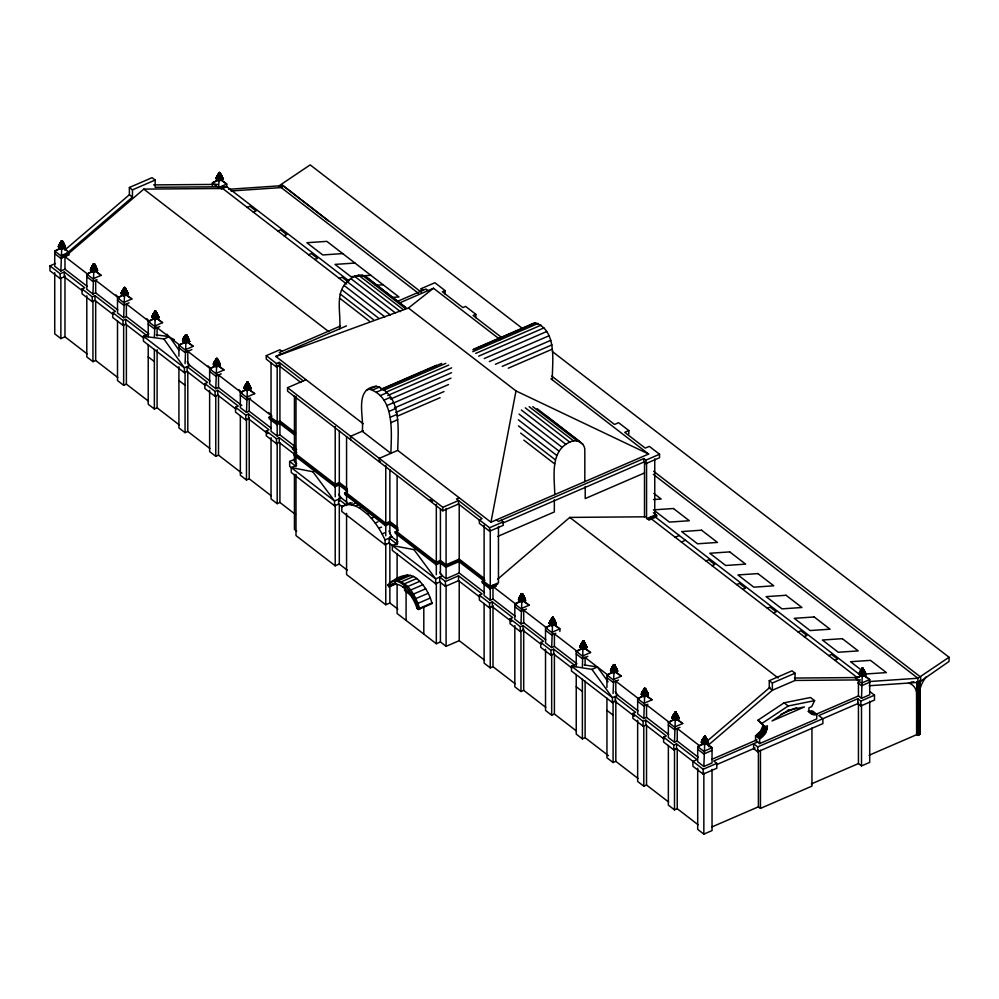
<?xml version="1.0" encoding="UTF-8"?>
<svg xmlns="http://www.w3.org/2000/svg" width="999" height="999" viewBox="0 0 999 999"><rect width="100%" height="100%" fill="white"/><g stroke="black" fill="none" stroke-linecap="round" stroke-linejoin="round"><path stroke-width="1.5" d="M919.804 681.43L919.917 734.153L919.829 680.669L919.792 734.39L917.981 734.977L916.533 733.865M919.804 733.641L919.617 680.431L920.641 681.218L949.05 661.438L949.05 657.255L552.372 351.548M185.252 335.602C187.15 335.439 186.463 334.578 186.201 336.039M218.232 364.91L218.232 366.021L220.342 365.085L218.057 360.189C215.509 360.614 217.245 356.88 217.582 359.403M219.043 173.676L219.655 172.452L219.88 173.739M62 241.97C59.54 241.521 63.012 239.897 62.213 241.933M62.75 241.546C59.378 240.622 63.924 240.734 61.776 241.97C60.065 239.335 64.673 242.27 61.788 241.77L58.978 245.092L61.476 247.327L61.389 249.101L61.688 247.877M97.29 269.68L93.506 271.291L90.759 268.868L90.422 269.817L93.469 272.165L97.54 270.429L96.803 268.419L93.594 269.493L91.384 267.482L90.759 268.868L93.519 270.991L97.378 269.93L93.506 271.291L93.669 268.281L91.883 266.596L93.731 267.357L95.804 266.471L92.895 265.11L91.384 267.482L93.606 269.193C100.225 270.916 92.745 261.276 94.068 265.047M93.444 264.935L93.157 264.298L93.856 265.035C96.304 264.423 92.919 262.887 92.732 265.309L93.819 266.121L95.217 265.522L93.869 265.509C93.344 262.887 93.431 263.911 93.631 265.01M93.769 270.954L93.469 272.165L93.519 270.991L90.946 268.394L93.544 270.404L97.003 268.918L93.581 269.805L91.059 268.169L93.581 269.805L96.803 268.419L93.644 268.581L93.731 267.357L92.295 265.946L93.744 267.058L95.667 266.233L94.068 264.198L93.307 264.747L94.818 264.623L94.455 263.848M125 288.674C126.836 286.576 121.915 288.012 124.788 288.711M124.588 288.074C125.762 287.799 123.314 287.425 125.35 288.524M154.857 312.275C153.734 309.865 158.117 312.212 155.057 312.337M156.056 312.188C153.409 311.438 157.842 310.976 155.27 312.175L153.846 313.062L151.836 317.145L154.882 319.505L155.182 318.281M154.595 312.063L155.994 311.925L157.08 313.561L155.157 314.385L153.709 313.274L155.644 312.45L158.317 316.009L154.957 317.732L154.92 318.619L158.791 317.257L158.104 315.509L155.02 316.521L152.797 314.81L154.957 317.732L158.416 316.258M158.317 316.009L154.995 317.133L155.919 311.501M185.302 335.726L185.976 336.039C188.237 335.127 184.69 334.315 185.764 336.001M219.668 173.776C218.594 171.341 221.978 173.951 218.906 173.389C218.594 171.016 221.403 174.251 219.231 173.739M219.443 173.776L219.256 172.827M215.959 359.265L216.671 358.441L217.12 359.665M246.666 382.942L247.839 382.43M248.289 383.067L247.565 382.03L247.615 383.366M247.377 382.105L246.828 383.179L248.014 383.266C247.265 383.466 246.94 381.493 247.827 383.341M521.466 594.805C520.354 592.357 524.712 594.842 521.665 594.867M522.34 593.668L521.166 594.255L521.878 594.904C524.4 592.807 518.793 594.867 522.839 594.368M551.86 618.144L552.784 617.245L553.483 618.281M552.372 618.543C554.52 617.07 551.098 617.882 553.371 618.393M552.497 624.487L552.197 625.699L549.15 623.351C551.573 615.859 555.456 617.332 551.91 618.269M584.203 641.57L583.054 640.983L582.879 642.132M584.19 641.945C582.679 639.123 577.21 648.925 582.929 648.788L582.38 667.082M613.274 665.471L613.861 664.61L614.897 665.609M643.98 689.135L644.567 688.286L645.604 689.273M645.491 689.385C644.193 688.873 645.279 687.462 643.294 690.259L644.605 691.583L646.665 690.996L648.388 694.967L646.253 695.891L646.253 694.78M674.999 713.136C674.987 711.975 677.022 712.324 675.199 713.199M704.969 737.487L704.932 736.151L705.669 736.825M705.194 737.462C703.995 735.414 705.369 736.763 704.757 737.299M861.687 668.868L862.412 668.031L862.861 669.268M862.636 669.293C862.874 667.856 860.464 670.192 862.312 671.316L864.235 670.491L862.824 669.517L860.589 670.629L862.299 671.615L864.372 670.729L862.799 669.367L859.952 671.74L862.174 673.451L865.259 672.439L864.372 670.729L862.312 671.316L861.001 669.992L862.537 668.106L863.323 669.005M216.471 359.665L217.332 358.828M554.133 623.776L554.133 624.899L556.243 623.95L552.197 625.699L549.487 622.402L552.247 624.525L552.197 625.699L556.268 623.963L553.309 618.131L552.172 618.468M863.573 674.849L869.704 679.582L869.704 694.767L861.513 698.313L862.412 670.079L861.625 669.155L862.636 668.456L864.235 670.491L862.337 671.003L861.001 669.992L863.211 669.118M124.625 287.862L124.201 295.254L121.379 292.769L124.213 294.955L128.084 293.594L124.201 295.254L121.466 292.532L121.129 293.481L124.176 295.829L128.247 294.093L125.287 288.261L123.601 288.773L121.466 292.532L124.475 295.741L123.651 317.732L126.386 316.546L148.901 333.903L143.431 336.263L143.431 341.146L184.378 372.689L187.113 371.516L205.17 385.439M186.176 334.715L185.277 335.302L185.976 335.939C188.399 335.514 184.028 333.828 186.039 335.876L185.614 342.582L182.792 340.097L185.627 342.282L189.41 340.671L185.639 341.995L183.067 339.398L185.664 341.396L189.023 339.672L185.702 340.796L183.741 338.024L185.764 339.585L188.699 338.923L189.498 340.921L185.614 342.582L185.702 340.796L183.504 338.474L185.727 340.197C192.932 338.474 183.192 332.567 182.879 339.86L185.589 343.169L185.889 341.945M217.282 358.516L216.209 359.116L216.296 366.833L216.596 365.622M522.827 594.393C521.403 595.317 521.828 593.019 520.454 595.604C523.064 595.904 520.741 603.871 521.79 600.824M644.742 688.935C644.392 687.974 644.018 688.261 644.767 689.41L644.318 696.703L644.617 695.479M675.836 713.598L677.222 714.422L675.312 715.247L674.3 713.511L675.374 714.322L676.46 713.249C672.764 712.712 677.022 712.1 677.372 714.672L675.287 715.559L673.713 714.347L673.189 715.222L672.514 716.595L675.099 718.593L678.458 716.87L677.372 714.672L675.312 715.247L674 713.923C676.236 712.025 675.162 711.226 675.474 713.074L674.5 742.257L677.235 741.071L698.114 757.167M705.706 736.987L705.044 736.251L703.958 737.349C705.719 738.348 703.646 746.191 704.67 743.406M862.162 673.751L859.952 671.74L859.152 673.601L862.062 675.848L866.108 674.687L862.037 676.423L859.24 673.363L862.075 675.549L865.771 673.676L865.146 672.19L862.212 672.839L860.189 671.291L862.162 673.751L865.371 672.677L862.149 674.063L859.627 672.427L862.112 674.662L865.571 673.176M219.905 172.827C218.806 173.189 220.342 171.915 219.455 173.576L218.544 188.511M248.938 388.574L248.938 389.685L251.049 388.748L247.003 390.497L244.206 387.425L247.04 389.61L250.911 388.249L247.028 389.91L244.293 387.187L243.956 388.136L247.003 390.497L251.074 388.761L247.602 382.53L244.293 387.187L247.003 390.497L247.302 389.285M583.279 643.019L584.665 642.719L583.553 641.645L583.254 643.331L582.33 642.307L583.279 643.019L584.502 642.494L582.18 642.507L583.254 643.331L584.665 642.719L583.641 642.17L585.252 643.668L583.166 644.555L581.73 643.144L583.191 644.255C587.212 642.582 582.991 644.243 582.492 642.095L583.503 641.408L584.502 642.494L583.304 642.707L582.817 641.695L584.015 641.795L586.813 647.127L582.929 648.788C582.317 646.39 584.602 638.811 583.291 642.045L584.078 642.057M614.71 664.81L613.811 669.143L611.763 667.894L613.761 670.054L616.833 669.043L614.21 665.072L610.901 669.73L613.611 673.039L613.91 671.815M124.213 294.955L127.997 293.344L124.226 294.655L124.301 293.157L122.09 291.146L124.376 291.945L122.727 290.035L124.438 291.021L126.511 290.135L124.45 290.721L123.002 289.61L124.438 291.021L124.775 287.874L123.439 288.973L124.475 290.409L126.374 289.897L124.438 291.021L122.852 289.822M58.978 245.092L61.501 246.728L64.835 245.604L61.476 247.327L61.588 245.205L59.803 243.519L61.613 244.905L64.261 244.368L65.459 247.352L63.337 248.289L62.1 247.34L66.608 250.349M553.121 619.917L552.934 618.506L554.545 620.004L552.459 620.891L551.023 619.48L552.484 620.591L554.395 619.767L551.623 618.643L552.572 619.355L553.796 618.818L552.797 617.732L551.785 618.431L552.572 619.355L552.247 624.525L556.018 623.214L552.247 624.525L549.687 621.927L552.272 623.938L555.744 622.452M613.873 668.231L612.3 667.02L614.373 665.983L612.162 667.232L613.873 668.231L615.958 667.332L613.898 667.919L612.437 666.808L613.873 668.231L613.636 672.452L617.519 670.791L616.72 668.793L614.51 667.07M152.685 315.035L155.007 316.833L158.217 315.759L154.995 317.133L152.797 314.81L154.77 313.736M185.564 335.939L185.777 335.09L186.701 335.589L185.702 340.796L188.923 339.423L185.714 340.497L183.391 338.698M219.93 174.613L221.928 176.174L219.28 176.711L217.607 175.1L219.318 176.099L221.403 175.2L219.655 172.939L216.546 177.135L219.143 179.133L222.502 177.41L219.168 178.534L218.981 173.227L218.494 173.838L219.418 174.862L221.116 174.725L223.139 179.171L221.004 180.095L221.004 178.983M245.829 384.265L247.265 385.689L245.692 384.478L247.764 383.441L249.35 384.802L244.493 386.725L247.078 388.723L250.437 387L247.115 388.124L245.155 385.364L247.178 386.913L249.875 385.764C247.228 386.201 248.489 381.243 246.591 383.229L247.377 384.14L248.763 383.853L247.702 383.029L246.278 383.641L247.302 385.077L249.063 384.315L247.764 383.441L245.966 384.053L247.302 385.077L249.201 384.565L246.428 383.429L247.677 382.904L248.601 383.616L247.402 383.828L248.439 383.379L247.677 382.904L246.278 383.641L247.352 384.453L248.763 383.853L247.74 383.291L245.829 384.265L247.29 385.377L249.201 384.565L247.789 383.579L245.554 384.702L247.265 385.689L246.915 382.829L248.114 382.929L246.428 383.429L247.377 384.14L248.601 383.616L247.702 383.029L245.966 384.053L247.29 385.377L247.053 389.323L250.824 387.999L247.04 389.61M672.714 716.133L675.174 717.394L678.134 716.121L675.212 716.783L673.189 715.222L675.137 717.994L678.458 716.87M862.874 668.356L862.037 676.423L866.083 674.675L863.973 675.624L863.973 674.5M87.075 286.251L64.972 269.218L60.877 270.991L61.688 249.001L58.367 246.765L61.389 249.101L65.434 247.34L61.389 249.101L58.367 246.765L59.203 244.63L61.526 246.428L64.723 245.354L61.501 246.728C62.812 242.245 60.664 238.973 62.4 241.77M93.594 269.493L91.271 267.707L93.581 269.805L93.382 264.498M126.086 291.658L127.909 293.094L124.226 294.655L121.653 292.058L124.251 294.068L127.61 292.332L124.288 293.469L125.287 288.261M155.282 312.837L154.957 317.732L152.472 315.497L154.995 317.133L155.332 312.212L156.319 312.387L154.47 312.237L155.482 311.538L155.994 311.925L154.47 312.237L155.257 313.149L156.643 312.849L154.795 311.825L155.282 312.837L156.481 312.625L155.557 311.9L154.146 312.637L155.145 314.697L153.434 313.698L155.669 312.587L157.08 313.561L155.182 314.073L153.846 313.062L155.582 312.025L156.481 312.625L155.257 313.149L154.308 312.437L155.532 311.775L156.319 312.387L154.146 312.637L156.943 313.324L155.582 312.025L154.146 312.637M217.033 359.628L218.356 360.651L216.646 360.789L215.722 359.765L216.671 360.477L217.894 359.952L216.995 359.365L215.572 359.977L216.646 360.789L218.057 360.189L216.895 358.866L215.26 360.389L216.583 361.713L218.494 360.889L217.058 359.777L218.644 361.126L216.583 361.713L215.122 360.602L214.448 361.688L216.421 364.16L219.63 363.087L216.408 364.46L213.886 362.824L216.371 365.06L219.842 363.586L218.119 362.237M519.642 596.903L521.665 598.451L524.363 597.302L521.715 597.839L519.905 596.465L521.69 598.151L519.405 597.352L521.64 599.063C526.948 600.511 523.376 592.757 520.916 594.979L521.865 595.679L523.089 595.154L522.19 594.567L519.642 596.903L521.615 599.363L524.825 598.289L525.561 600.299L523.426 601.236L529.17 605.194L520.966 608.741L514.822 604.008L520.566 600.998L520.566 599.875M550.886 619.692L552.422 621.515L554.807 620.491L553.059 619.405L555.069 620.978L552.422 621.515L550.611 620.129L552.397 621.815L550.349 620.566L552.322 623.026L555.531 621.952L552.31 623.339L549.787 621.703L552.272 623.938L555.631 622.202L552.31 623.339L549.887 621.465M646.378 693.393L648.388 694.967L644.318 696.703L641.283 694.367L642.482 691.558L644.505 693.119L647.652 692.956L644.442 694.03L642.482 691.558L643.006 690.684L644.58 691.895L646.665 690.996L644.917 688.736L644.293 689.472M706.355 740.871L708.279 742.382L704.407 743.743L701.66 741.32L704.42 743.443L708.104 741.87L704.395 744.03L701.573 741.558L704.407 743.743L708.191 742.12L704.42 743.443L701.847 740.846L701.323 742.269L704.37 744.617L708.441 742.881L708.104 741.87L707.479 740.384L704.545 741.033L702.522 739.485C703.046 744.979 712.924 737.824 704.445 742.856L701.847 740.846L703.046 738.611L704.632 739.809L706.705 738.923L707.592 740.634L704.507 741.645L702.285 739.934L704.482 742.245L707.804 741.121M94.58 264.598L93.469 272.165L97.515 270.417L95.405 271.366L95.405 270.242M183.741 338.024L185.789 339.273L184.141 337.375L185.851 338.361L187.924 337.462L186.351 336.114L187.787 337.225L185.864 338.049L184.415 336.938L185.851 338.361L186.039 335.876L187.025 336.051L184.865 336.313L185.851 338.361L184.278 337.15M219.755 173.426L218.331 174.038L219.418 174.862L218.981 173.227L219.655 172.939L220.816 174.251L219.418 174.862L218.644 173.639L220.167 173.327L219.056 180.906L223.139 179.171L219.056 180.906L216.034 178.571L216.546 177.135L219.106 179.733L222.889 178.409L219.093 180.02L216.271 177.834L219.081 180.32L222.977 178.659L220.966 176.723M216.521 362.637L219.405 362.587L216.433 363.861L214.211 362.137L216.496 362.937L214.71 361.251L216.521 362.637L219.168 362.1L217.158 360.539L218.906 361.613L216.521 362.637L214.847 361.039L216.558 362.025L218.644 361.126L217.108 360.065L218.906 361.613L217.12 360.214M217.407 359.253L216.296 366.833L220.367 365.097L216.296 366.833L213.262 364.498L214.211 362.137L216.408 364.46L219.73 363.336L216.371 365.06L213.786 363.062L216.346 365.659L220.117 364.335L216.333 365.946L213.499 363.761L216.321 366.246L220.205 364.585L216.333 365.946L213.586 363.524L216.346 365.659L220.03 364.086L218.207 362.662M245.155 385.364L247.203 386.613L245.554 384.702L247.814 383.741L249.35 384.802L247.29 385.377M246.691 382.629C246.753 381.556 249.613 382.867 247.39 383.166L247.003 390.497L243.956 388.136L247.302 390.397L246.478 412.387L249.213 411.201L271.316 428.246M522.502 594.717L521.266 594.005L521.94 594.755L521.49 602.035L525.561 600.299L521.49 602.035L518.456 599.7L518.693 598.975L521.528 601.161L525.399 599.8L521.515 601.448L518.606 599.2L519.405 597.352L521.378 596.278M634.402 716.233L615.134 701.385L612.399 702.559L571.465 671.003L571.465 666.133L576.923 663.773L554.408 646.415L551.673 647.589L552.497 625.599L549.163 623.364L552.197 625.699L552.847 617.981M644.967 688.973L646.378 690.521L644.667 690.659L644.917 688.736L643.905 689.435L645.754 689.585L644.967 688.973L643.743 689.635L644.692 690.346L645.916 689.822L643.593 689.847L644.667 690.659L646.078 690.047L644.992 689.098L643.294 690.259L644.617 691.271L646.515 690.759L644.605 691.583L643.144 690.471L644.58 691.895L642.869 690.908L644.505 693.119L647.19 691.97L644.542 692.507L642.732 691.121L644.517 692.806L642.482 691.558M675.312 715.247L673.576 714.572L675.224 716.47L673.438 714.784L675.249 716.171L677.896 715.634L675.212 716.783L673.189 715.222M704.345 737.387L704.969 736.65L706.705 738.923L704.645 739.51L703.196 738.398L704.57 740.734L702.784 739.048L704.582 740.421L707.23 739.884L704.545 741.033L702.522 739.485M94.068 264.198L93.057 264.897L94.905 265.06L93.918 264.885L93.494 271.591L97.54 270.429M155.082 315.609L153.034 314.36L155.02 316.521L157.992 315.259L155.057 315.921L153.297 313.923L155.682 312.737L157.218 313.798L155.145 314.697L153.559 313.486L155.644 312.45L157.218 313.798L155.157 314.385L153.846 313.062L155.619 312.3L156.643 312.849L155.232 313.461L154.308 312.437M218.644 173.639L220.504 173.789L219.505 173.614L219.081 180.32L216.184 178.072L219.106 179.733L222.802 178.159M65.122 246.353L61.439 247.914L58.504 246.266L61.414 248.514L65.31 246.853L61.439 247.914L61.788 241.77L62.5 241.521L64.261 244.368L61.576 245.517L59.553 243.956L61.538 246.116L64.61 245.105M93.869 265.509L93.519 270.991L97.203 269.418M124.226 294.655L124.625 288.549L125.612 288.723L123.764 288.561L124.775 287.874L125.924 289.186L124.525 289.797L123.439 288.973L124.875 288.361L123.601 288.773L124.525 289.797L126.236 289.66L124.475 290.409L123.139 289.398L124.45 290.721M189.323 340.422L185.639 341.995L186.039 335.876C185.29 337.724 188.848 336.263 186.264 335.564L185.015 336.101L185.939 337.125L187.65 336.988L186.264 335.564L184.865 336.313L185.939 337.125L187.35 336.513L186.289 335.701L184.865 336.313M219.106 179.733L219.505 173.614L220.667 174.026L219.43 174.55L218.494 173.838L219.718 173.177M64.835 245.604L61.476 247.327L62.388 241.683L61.314 241.383M96.903 268.669L93.544 270.404L93.918 264.885L93.819 266.121L95.529 265.996L94.206 264.972M127.71 292.582L124.251 294.068L124.625 288.549L125.774 288.961L124.55 289.485L123.601 288.773M189.136 339.922L185.664 341.396L186.039 335.876L185.939 337.125M62.5 241.521L60.976 241.82L61.788 242.432L62.837 241.983L62.038 241.371L60.827 242.033L61.763 242.745L62.987 242.22L60.664 242.233L61.738 243.057L63.149 242.445L62.138 241.895L63.599 243.157L61.701 243.669L60.365 242.657L61.651 244.293L59.94 243.294L61.613 244.905L64.011 243.881L62.2 242.332L63.736 243.394L61.651 244.293L60.077 243.082M59.091 244.867L61.501 246.728L61.838 241.808L62.987 242.22L61.788 242.432L61.314 241.421L62.038 241.371M92.145 266.159L93.731 267.357L92.432 265.734L93.769 266.745L95.667 266.233L94.256 265.259L95.804 266.471L93.744 267.058M93.581 269.805L93.918 264.885L93.769 266.745L95.529 265.996M124.251 294.068L121.978 291.371L124.301 293.157L127.51 292.095L124.288 293.469L124.625 288.549L124.525 289.797L123.764 288.561L124.825 288.112M153.709 313.274L155.157 314.385M222.278 176.91L219.206 177.922L217.22 175.762L219.243 177.322L222.165 176.661L219.168 178.534L219.505 173.614L219.418 174.862M127.397 291.845L124.313 292.857L124.625 288.549L124.176 295.829L128.222 294.081L126.111 295.03L124.887 294.081M155.02 316.521L155.332 312.212L154.882 319.505L158.953 317.769L158.616 316.758L154.932 318.331L152.173 316.196L154.92 318.619L158.704 317.008L154.907 318.918L151.998 316.671L154.882 319.505L158.928 317.757L156.818 318.693L162.562 322.652L154.358 326.198L148.214 321.466L153.958 318.456L155.182 319.405L154.358 337.212M214.847 361.039L216.558 362.025L215.572 359.977M520.179 596.028L521.753 597.227L523.838 596.341L522.302 595.279L524.1 596.815L521.715 597.839L520.042 596.241L521.753 597.227L522.602 594.467L521.203 594.605M614.785 665.721L613.036 665.971L613.96 666.995L615.372 666.383L613.985 666.683L613.199 665.771L614.285 665.434L612.887 666.171L613.96 666.995C618.156 666.058 612.874 669.542 612.887 666.171L615.047 665.921L613.199 665.771C614.622 663.935 614.61 666.82 613.324 665.596M644.605 691.583L643.593 689.847L645.104 689.785M91.883 266.596L93.681 267.982L96.341 267.445L93.644 268.581L93.918 264.885L93.731 267.357M155.644 312.45L153.297 313.923L155.095 315.309L157.755 314.772L155.057 315.921L155.332 312.212L154.882 319.505L151.836 317.145M217.745 174.887L219.318 176.099L219.505 173.614L219.243 177.322L221.928 176.174M61.613 244.905L61.788 242.432M93.918 264.885L93.669 268.281L91.621 267.033L93.606 269.193L96.578 267.932M219.867 174.138L221.678 175.687L219.28 176.711L219.505 173.614M155.145 314.697L155.332 312.212L154.907 318.918L152.085 316.433L154.92 318.619M65.31 246.853L61.426 248.214L58.591 246.029L61.414 248.514L61.838 241.808L61.651 244.293L60.215 242.869L61.676 243.981L63.599 243.157L62.163 242.045L63.449 242.919L61.701 243.669L61.838 241.808L61.389 249.101L58.504 246.266M93.057 264.897L93.819 266.121L92.895 265.11M124.475 290.409L124.625 288.549L124.351 292.257L127.285 291.596L124.313 292.857L122.09 291.146M552.984 618.793L554.395 619.767L552.497 620.279L551.785 618.431L553.958 619.055L552.547 619.655L553.184 617.382L552.047 618.194M614.26 665.309L615.209 666.158L613.985 666.683L613.523 665.359L615.047 665.921M861.625 669.155L863.473 669.318L862.686 668.706L861.3 669.567L864.098 670.254L862.337 671.003L861.812 668.406L862.624 667.969M63.449 242.919L61.738 243.057L61.838 241.808L61.576 245.517L64.498 244.855L61.538 246.116L59.316 244.405L61.526 246.428M155.232 313.461L155.332 312.212L155.182 314.073L156.943 313.324M674 713.923L675.324 714.934L677.085 714.185L675.374 714.322L675.474 713.074L676.46 713.249L674.612 713.099L675.624 712.399L677.372 714.672M583.578 641.77L584.34 642.257L583.304 642.707L584.228 641.633L582.817 641.658M862.437 669.767L861.95 668.756L862.437 669.767L863.636 669.542L862.711 668.831L861.3 669.567L862.337 671.003M759.64 743.606L759.64 738.948L765.509 733.141L767.457 725.774L764.722 726.947L757.891 720.242L784.103 702.821L810.501 697.489L814.597 700.636L811.675 706.643L808.94 707.829C808.004 712.237 812.587 716.121 816.757 714.235L816.757 718.905L759.64 743.606L755.544 740.459L755.544 735.788L760.639 731.168L763.273 724.974M186.214 334.89L186.938 335.614L186.438 334.79L185.252 335.477L186.576 334.84M521.328 594.118L522.352 594.205L522.052 593.568M552.572 617.307L551.86 618.019L553.034 617.632M615.596 669.293L617.682 671.303L613.611 673.039L614.06 665.746C616.745 664.81 611.6 663.998 614.435 665.871M674.849 713.036L675.274 711.95M705.544 737.312L704.033 736.937L705.219 736.251M61.401 240.921L62.263 241.258L61.051 241.408M93.244 264.148L94.768 264.373L93.856 264.847M125.499 288.099C124.75 287.425 125.399 289.323 124.188 287.65L124.788 287.45C122.989 288.699 124.488 286.651 125.474 288.037M521.915 594.268L522.027 593.618M583.091 641.296L582.567 641.683L583.466 640.908L583.903 641.957L583.291 642.245L582.679 641.346L584.065 641.283M861.875 668.918C864.834 669.155 861.101 667.881 862.412 668.031M124.013 288.411L124.425 287.412M216.271 359.603L217.632 359.19L216.009 359.39M218.881 173.576L219.318 172.477M216.683 359.603L216.433 358.441M339.635 328.846C341.296 313.424 334.453 294.018 347.14 281.656C351.723 277.11 358.878 273.089 365.284 276.236L406.081 307.68M554.745 494.63C554.57 477.185 549.55 451.173 569.78 442.132C576.398 438.361 585.526 442.932 584.815 450.974L584.815 481.63M613.436 665.709C613.036 663.898 615.809 665.109 613.448 665.109M582.729 642.045L583.154 640.946M155.719 311.426L154.982 311.151C153.659 312.799 156.056 309.952 156.206 311.775M613.299 665.172L613.998 665.908L614.597 664.71M645.354 688.698C646.49 689.809 643.044 688.598 644.467 688.311M216.746 358.853L215.959 359.141L217.482 358.916L216.621 358.616M521.153 594.355L521.865 593.643M643.98 689.01L645.167 688.336L644.143 689.372L645.666 689.148L644.03 689.26M863.361 668.693L862.437 668.88C862.337 667.994 862.249 668.056 863.473 669.318L862.711 668.831M366.421 390.022L369.393 389.198C395.129 397.152 391.358 433.042 390.884 453.334L362.225 431.243C364.485 416.908 353.621 388.661 376.223 386.251C401.96 394.193 398.189 430.094 397.714 450.387L490.946 522.227L515.996 390.934L408.441 308.042L275.824 356.443L363.211 423.788M612.687 670.878L612.687 671.99L606.942 674.999L613.086 679.732L621.291 676.186L615.546 672.227L617.657 671.291L613.611 673.039L610.576 670.704L610.901 669.73L613.661 671.865L617.432 670.541L613.648 672.152L610.814 669.967L613.636 672.452L610.901 669.73M610.564 670.679L613.91 672.939L613.086 693.531M117.782 309.915L95.679 292.882L92.944 294.056L93.769 272.065L90.434 269.83L93.469 272.165L90.759 268.868M124.475 295.741L121.141 293.494L124.176 295.829L121.466 292.532M549.313 622.877L552.235 624.825L556.106 623.463L552.222 625.124L549.313 622.877L552.197 625.699M584.815 645.192L586.725 646.877L582.954 648.189L580.194 646.066L579.857 647.015L582.904 649.362L586.813 647.127L582.941 648.488L580.107 646.303M672.227 717.294L675.062 719.48L678.933 718.119L675.049 719.779L672.315 717.057L675.074 719.193L678.758 717.619L675.074 719.193L672.514 716.595L671.977 718.006L675.024 720.366L679.095 718.631L678.246 716.37L675.174 717.394M583.491 640.908L582.579 641.595M219.505 172.927L218.744 173.127M220.891 176.311L222.602 177.66L219.143 179.133L216.646 176.898L219.193 178.234L222.39 177.16M525.037 598.788L521.565 600.262L519.18 597.802L521.603 599.662L524.925 598.538L521.565 600.262L518.981 598.264L521.54 600.861L525.312 599.537L521.528 601.161L518.781 598.738L521.54 600.861L525.224 599.288M154.545 311.813L155.419 311.089L154.57 311.638M185.252 335.477L186.513 334.977L185.177 335.901L185.964 336.813L187.188 336.288L186.289 335.701L184.553 336.725L185.864 338.049L187.924 337.462L186.326 335.964L184.553 336.725L185.889 337.737L187.787 337.225L186.376 336.251L186.488 337.2M215.959 359.141L216.671 358.441M704.083 736.812L704.807 736.638M615.521 668.855L617.345 670.292L613.661 671.865L611.101 669.268L613.686 671.266L617.045 669.542L613.723 670.666L611.525 668.343L613.736 670.366L616.945 669.293L613.723 670.666L611.201 669.03L613.686 671.266L617.157 669.792M642.007 692.469L644.205 690.946M247.128 387.824L244.805 386.039L247.115 388.124L250.337 386.75L247.153 387.525L244.917 385.801L247.128 387.824L250.337 386.75M675.724 712.899L676.623 713.486L675.424 713.698L674.8 712.337L675.474 712.387M217.894 174.675L219.368 175.474L221.266 174.962L219.343 175.787L217.894 174.675L219.318 176.099M706.418 738.448L704.67 739.198L703.633 737.761L705.044 737.025L705.968 737.737L704.77 737.961L705.806 737.512L705.019 736.9L706.418 738.448L704.72 738.573L704.283 736.95L705.019 736.9L703.796 737.562L704.745 738.261L705.968 737.737L703.958 737.349L705.806 737.512L705.044 737.025L703.333 738.186L704.67 739.198L706.568 738.686L704.645 739.51L703.333 738.186L704.969 736.65L705.157 737.712M389.048 586.875L387.699 585.139C394.555 578.134 407.829 570.879 416.72 578.521C424.338 584.902 429.632 594.055 432.067 603.596L418.406 609.502L417.07 608.466C413.748 597.926 402.06 577.946 389.048 586.176L389.048 586.875L395.879 583.916M394.106 583.691L395.467 583.104L392.944 583.666L390.409 586.276M520.916 594.979L521.84 595.991L523.251 595.392L522.227 594.842L523.551 595.866L520.766 595.179L522.19 594.567L523.688 596.103L521.79 596.615L520.766 595.179C523.089 592.507 521.453 597.152 524.1 596.815M614.198 664.572L613.286 665.259L613.935 664.822M531.306 325.299L533.091 323.501L535.427 322.864C557.704 330.632 552.122 362.3 552.31 379.82M704.145 736.588L704.957 736.163M154.72 311.576L156.219 311.863M551.972 617.682L552.784 617.245M675.873 712C673.9 712.724 677.297 711.7 675.411 713.036L675.024 720.366L679.07 718.618L676.96 719.555L676.96 718.443M62.338 241.471L62.562 241.009M93.481 263.986L93.881 264.398M94.318 263.798L93.869 264.623L94.793 264.435M94.705 264.26L93.869 264.623M218.893 172.977L219.768 172.79M124.163 287.824L125.125 288.212M125.275 287.774L124.088 288.124L124.575 289.173M155.744 311.663C154.595 310.564 156.581 311.688 155.282 311.95L155.881 312.088M186.014 335.402L186.776 335.252L185.914 334.952M216.121 359.503L216.983 358.466M217.532 358.928L217.208 359.103M248.239 382.592L247.402 382.954C245.379 381.518 249.887 382.804 247.29 382.192M247.39 383.166L248.326 382.767M522.727 594.13L521.403 594.33L521.89 595.379L523.089 595.154L522.14 594.318M552.035 617.782L553.046 617.332M552.872 618.106L553.633 618.593L552.597 619.043L552.11 618.031L553.434 617.794M553.146 618.081L553.521 617.969M583.279 640.971L584.003 641.308M583.628 641.096L582.742 641.445M583.94 641.358L583.916 642.145M614.46 664.66L614.959 665.484L613.523 665.322M644.605 688.386L645.479 688.611M644.642 688.486L644.155 688.773M645.916 689.822L644.717 690.034L644.23 689.023L645.554 688.798M676.061 712.362L674.937 712.649M704.745 736.226L705.207 736.55M704.982 736.226L705.381 737.399M62.587 241.184L61.763 240.697M219.43 172.515L220.067 173.576M64.835 250.037L129.383 194.743L129.383 187.487L152.085 177.672L155.157 180.032L155.157 187.288L226.736 186.701L349.038 280.956M54.733 253.709L60.877 258.441L132.455 197.103L132.455 189.86L129.383 187.487M64.972 269.218L64.972 256.668L143.806 189.111L222.64 188.474L346.69 284.078M497.589 579.258L569.78 517.407L645.529 516.795M706.305 741.857L770.017 687.275M707.816 745.566L772.352 690.259L795.054 680.444L860.414 679.907M408.441 308.042L433.491 288.249L500.137 339.61M246.678 382.717L247.927 382.305L246.84 382.58M228.759 189.286L278.996 185.864L310.177 164.885L522.714 328.683M949.05 657.255L917.881 678.234L869.155 681.555M215.884 359.565L216.895 358.866L217.894 359.952L215.884 359.565L216.671 360.477L218.057 360.189L216.995 359.365M757.891 720.242L761.987 723.401L788.199 705.981L814.597 700.636M403.084 576.985L405.232 575.561M220.404 173.264L218.981 173.189M185.976 335.839L186.913 335.439M645.654 689.06L645.267 689.073M675.936 712.637L676.011 712.05M613.898 667.919L612.587 666.595L614.31 665.559M216.134 358.903L217.058 358.803M217.47 359.515L217.145 358.466M613.898 664.722L614.485 665.197M704.245 739.272L702.172 740.159L704.495 741.945L702.285 739.934L704.245 738.86M520.766 595.179L522.927 594.929L521.078 594.767L522.165 594.442M60.464 248.052L54.733 251.061L54.733 266.258L60.877 270.991M219.368 180.807L218.132 179.857L212.4 182.867L212.4 185.514M92.545 271.129L86.801 274.138L86.801 289.323L92.944 294.056M185.065 363.661L185.889 343.069L184.665 342.12L178.921 345.13L178.921 356.144M246.079 389.448L240.334 392.457L240.334 407.654L246.478 412.387M583.204 649.275L581.98 648.326L576.236 651.336L576.236 666.52M675.324 720.267L674.1 719.317L668.356 722.327L668.356 737.524L674.5 742.257M862.337 676.323L861.101 675.386L855.369 678.396L860.838 676.023M647.752 693.206L644.43 694.33L641.907 692.694L644.392 694.929L647.752 693.206L644.392 694.929L641.808 692.931L644.367 695.529L648.139 694.205L644.355 695.816L641.52 693.631L644.343 696.116L648.051 693.955L644.367 695.529L641.608 693.393L644.355 695.816L648.226 694.455M245.417 384.915L247.814 383.741L249.613 385.277L247.228 386.301L245.417 384.915L247.203 386.613M704.208 739.347L702.06 740.384L704.22 739.46M392.807 545.829L389.185 543.031L385.077 544.805L341.783 511.438L341.783 506.555L352.172 502.834M187.525 341.246L187.525 342.357L189.635 341.421L185.627 342.282M584.84 647.439L584.84 648.563L586.95 647.614L582.904 649.362L579.857 647.015L581.98 648.326M706.305 742.694L706.305 743.818L708.403 742.869L706.393 741.32M132.455 189.86L155.157 180.032M60.19 248.701L54.733 251.061L60.877 255.794L69.068 252.248L69.068 254.895L60.877 258.441M217.869 180.507L212.4 182.867L217.307 186.651M218.544 187.6L226.736 184.053L226.736 186.701L221.278 189.061M82.343 290.771L64.286 276.848L60.19 278.621L49.95 270.741L49.95 265.859L55.42 263.499M49.95 265.859L60.19 273.751L64.286 271.978L84.753 287.749L82.018 288.936L82.018 293.806L92.258 301.698L94.992 300.512L113.049 314.435M282.779 185.464C275.499 186.613 284.515 188.386 282.779 185.464L328.346 220.929M92.27 271.765L86.801 274.138L92.944 278.871L101.136 275.324L95.005 270.592M247.203 207.405L249.937 206.231L256.081 210.964L253.346 212.138M97.04 279.745L92.944 281.518L86.801 276.785M82.018 288.936L92.258 296.815L94.992 295.642L115.459 311.413L112.725 312.6L112.725 317.47L122.964 325.362L125.699 324.188L143.756 338.099M122.977 295.429L117.507 297.802L117.507 312.987L123.651 317.732M277.909 231.069L280.644 229.895L286.788 234.628L284.053 235.801M125.712 294.255L131.856 298.988L123.651 302.535L117.507 297.802L123.252 294.792L123.252 293.669M129.121 302.822L123.651 305.182L117.507 300.449M54.733 272.665L54.733 333.853L60.877 338.586L64.972 336.813L87.075 353.858M112.725 312.6L122.964 320.479L125.699 319.305L146.166 335.077M153.684 319.106L148.214 321.466L148.214 336.663M308.616 254.733L311.351 253.559L317.495 258.291L314.76 259.465M159.828 326.486L154.358 328.846L148.214 324.113M86.801 295.741L86.801 356.93L92.944 361.663L95.679 360.489L117.782 377.522M184.378 372.689L184.378 367.819L143.431 336.263L163.911 338.998L169.368 336.626L179.171 350.412M184.39 342.769L178.921 345.13L185.065 349.862L193.269 346.316L187.125 341.583M339.323 278.396L342.058 277.223L348.201 281.955M191.895 349.55L185.065 352.51L178.921 347.777M117.507 320.929L117.507 380.594L123.651 385.327L126.386 384.153L148.489 401.186M215.097 366.433L209.628 368.793L209.628 383.991L215.772 388.723L218.506 387.537L241.845 405.519M217.832 365.247L223.976 369.98L215.772 373.526L209.628 368.793L215.372 365.784L215.372 364.672M221.241 373.813L215.772 376.173L209.628 371.441M300.886 382.53L279.233 365.846L276.498 367.02L266.271 359.141L266.271 355.656L279.932 349.737L281.98 351.323M421.203 290.959L421.203 288.636L434.865 282.729L445.104 290.622L445.104 294.106M235.889 409.103L217.819 395.179L215.085 396.366L204.857 388.474L204.857 383.591L207.58 382.405L187.113 366.633L187.113 371.516M340.484 326.011L279.245 352.497L281.293 354.083M397.565 301.323L425.986 289.036L428.034 290.609M148.214 344.593L148.214 404.258L154.358 408.991L157.093 407.817L179.196 424.85M275.824 356.443L346.466 325.886M399.4 302.997L433.491 288.249M266.271 355.656L276.498 363.536L279.233 362.362L303.284 380.894M445.104 290.622L442.37 291.795L462.837 307.58L465.571 306.393L475.811 314.285L475.811 317.769M204.857 383.591L215.085 391.483L217.819 390.297L238.286 406.081L235.564 407.255L235.564 412.137L245.791 420.03L248.526 418.843L267.794 433.691M245.804 390.097L240.334 392.457L246.478 397.19L254.683 393.643L249.762 389.86M250.574 398.064L246.478 399.837L240.334 395.104M479.72 520.354L458.529 504.02L442.819 510.814L287.575 391.171L287.575 387.687L306.019 379.707M178.921 366.733L178.921 427.934L185.065 432.667L187.8 431.481L209.902 448.514M475.811 314.285L473.076 315.472L502.584 338.211M235.564 407.255L245.791 415.147L248.526 413.961L268.993 429.745L266.271 430.919L266.271 435.801L276.498 443.693L279.233 442.507L334.94 485.364L334.94 486.763L339.036 484.99L347.54 491.533M295.005 435.264L279.645 423.426L276.91 424.612L269.131 418.618L269.131 417.22L271.716 416.108M269.131 417.22L276.91 423.214L279.645 422.04L295.005 433.878M369.393 389.198L376.223 386.251M209.628 390.397L209.628 451.598L215.772 456.331L218.506 455.144L241.845 473.126M372.839 389.922L379.682 386.963M381.106 389.235L436.501 365.272M473.439 349.3L533.091 323.501M382.018 389.21L441.67 363.411M472.927 349.887L535.427 322.864M376.548 392.108L383.391 389.16M406.306 379.358L410.564 377.522M480.169 347.415L484.428 345.567M517.095 331.443L521.366 329.595M271.041 362.575L271.041 431.318L277.185 436.051L279.92 434.865L295.542 446.903M383.316 390.384L445.816 363.349M472.802 351.685L538.136 323.426M266.271 430.919L276.498 438.811L279.233 437.624L293.356 448.514M386.226 392.108L448.726 365.072M475.711 353.409L541.058 325.15M380.257 395.629L387.1 392.682M387.724 395.492L451.635 367.844M478.633 356.168L543.968 327.909M383.716 400.249L390.547 397.29M390.434 399.113L451.511 372.702M484.19 358.566L546.678 331.543M386.688 405.631L393.519 402.684M392.769 403.346L451.011 378.159M489.36 361.576L549.013 335.776M295.929 451.76L292.52 449.138L292.52 447.752L295.142 446.615M394.555 407.904L448.539 384.565M495.404 364.285L550.811 340.322M388.961 411.438L395.791 408.479M296.828 452.709L294.093 453.896L294.093 455.282L334.94 486.763M395.679 412.475L443.981 391.583M502.21 366.396L551.935 344.892M390.397 417.245L397.227 414.285M240.334 415.596L240.334 475.262L246.478 479.995L249.213 478.808L271.316 495.854M291.92 468.081L289.648 466.333L289.648 461.451L294.905 459.178M363.386 430.744L350.612 436.276L350.612 439.76M397.49 416.121L440.097 397.689M508.279 368.194L552.31 349.151M390.884 422.664L397.714 419.717M296.691 465.234L291.233 467.594L291.233 472.477L334.528 505.844L338.624 504.07L342.257 506.868M334.528 505.844L334.528 500.961L291.233 467.594L312.874 471.728L315.609 470.554M397.714 450.387L379.27 458.354L379.27 461.838L380.494 461.313M271.041 437.724L271.041 498.926L277.185 503.658L279.92 502.472L295.542 514.51M334.94 485.364L339.036 483.591L347.54 490.147M398.089 530.494L389.598 523.951L385.489 525.724L344.655 494.243L344.655 492.857L347.377 491.67M341.783 506.555L350.224 502.797M348.077 504.607L351.673 504.895L355.769 503.121M351.673 504.895L355.469 506.018L359.565 504.245M355.469 506.018L359.415 507.967L362.15 506.78M359.415 507.967L367.445 514.16L370.179 512.974M367.445 514.16L371.391 518.294L374.126 517.107M371.391 518.294L375.199 523.026L377.934 521.84M397.814 527.572L389.872 521.453L385.764 523.226L346.566 493.007M344.655 492.857L385.489 524.325L389.598 522.552L398.089 529.108M375.199 523.026L378.783 528.271L381.518 527.097M459.215 497.777L456.481 498.963L482.067 518.681L479.345 519.867L479.345 523.351L489.572 531.231L503.234 525.324L503.234 521.84L501.186 520.267M287.575 387.687L442.819 507.33L458.529 500.536L458.529 504.02M378.783 528.271L382.105 533.941L384.84 532.754M628.833 434.053L628.833 430.569L624.737 432.342L645.204 448.126L649.3 446.353L659.54 454.245L659.54 457.729L645.878 463.636L643.831 462.05L643.831 458.566L498.464 521.441L496.416 519.867M483.753 580.731L458.941 561.613L445.816 567.282L440.147 562.912L436.051 564.685L395.204 533.204L395.204 531.818L397.939 530.631M385.077 544.805L385.077 539.922L391.908 536.975L388.936 530.981M296.004 474.4L296.004 535.601L335.214 565.809L339.31 564.035L347.252 570.154M397.802 543.156L392.332 545.516L392.332 550.399L435.639 583.766L439.735 581.992L445.404 586.363L458.529 580.694L479.72 597.015M435.639 583.766L435.639 578.883L392.332 545.516L413.986 549.65L416.72 548.476M490.946 522.227L648.613 454.033L550.948 378.771M479.345 519.867L489.572 527.747L503.234 521.84M643.831 458.566L645.878 460.152L659.54 454.245M502.622 523.126L643.831 462.05M484.453 578.558L459.215 559.115L446.091 564.785L440.422 560.414L436.326 562.187L397.115 531.967M389.423 582.892L390.784 582.305M392.145 581.718L407.767 574.999M395.204 531.818L436.051 563.286L440.147 561.513L445.816 565.896L445.816 567.282M497.827 536.376L554.345 511.938L554.345 499.812M644.517 472.939L585.214 498.576L585.214 486.463M387.699 585.139L389.073 584.552L389.073 585.239M391.571 581.468L396.915 581.218L410.589 575.312M391.571 584.253L392.944 583.666M389.423 585.689L390.784 585.089M389.048 586.176L395.879 583.216M396.915 581.218L399.937 582.405L413.598 576.498M399.937 582.405L403.059 584.427L416.72 578.521M445.816 565.896L458.941 560.214L484.94 580.257L482.205 581.43L482.205 582.829L489.985 588.823L496.403 586.051M403.059 587.212L404.42 586.625M403.059 584.427L406.168 587.212L419.83 581.306M406.168 587.212L409.19 590.671L422.852 584.765M409.19 593.468L410.552 592.869M346.566 513.361L346.566 574.55L385.764 604.77L389.872 602.996L397.814 609.115M440.422 563.199L440.422 574.35L446.091 578.721L459.215 573.051L484.453 592.494M409.19 590.671L412.013 594.705L425.674 588.798M439.735 581.992L439.735 577.11L445.404 581.48L458.529 575.811L482.067 593.955L479.345 595.129L479.345 600.012L489.572 607.904L492.307 606.718L511.575 621.565M412.013 597.489L413.374 596.903M412.013 594.705L414.535 599.163L428.196 593.256M418.406 609.502L416.695 603.92L430.357 598.001M417.07 608.466L418.431 607.879M418.406 608.803L432.067 602.897M484.115 581.593L490.259 586.326L498.464 582.779L498.464 526.448M654.757 515.172L646.565 518.718L646.565 462.4M482.205 581.43L489.985 587.424L497.714 584.09M647.589 519.268L656.668 515.334L656.668 516.733L648.751 520.154M484.115 584.378L484.115 595.529L490.259 600.262L492.994 599.088L515.097 616.121M479.345 595.129L489.572 603.021L492.307 601.848L512.774 617.619L510.052 618.806L510.052 623.676L520.279 631.568L523.014 630.381L541.083 644.305M521.653 601.048L514.822 604.008L514.822 619.193L520.966 623.925L523.701 622.752L545.804 639.785M675.224 537.275L679.332 535.501M397.115 584.452L397.115 613.511L436.326 643.731L440.422 641.957L446.091 646.328L459.215 640.659L484.453 660.102M526.436 609.015L520.966 611.388L514.822 606.655M681.368 542.007L685.464 540.234M510.052 618.806L520.279 626.685L523.014 625.511L543.481 641.283L540.759 642.469L540.759 647.34L550.986 655.232L553.721 654.045L571.79 667.969M550.998 625.299L545.529 627.672L545.529 642.856L551.673 647.589M705.931 560.938L708.666 559.765L714.809 564.497L712.075 565.671M555.769 633.279L551.673 635.052L545.529 630.319M484.115 603.471L484.115 663.136L490.259 667.869L492.994 666.683L515.097 683.728M540.759 642.469L550.986 650.349L553.721 649.175L574.188 664.947M581.705 648.963L576.236 651.336L582.38 656.068L590.584 652.522L584.44 647.789M736.638 584.602L739.372 583.428L745.516 588.161L742.781 589.335M587.849 656.355L582.38 658.716L576.236 653.983M514.822 625.599L514.822 686.8L520.966 691.533L523.701 690.359L545.804 707.392M612.399 702.559L612.399 697.689L571.465 666.133L591.932 669.367L597.402 666.995L608.079 681.78M612.412 672.639L606.942 674.999L606.942 687.399M767.344 608.266L770.079 607.092L776.223 611.825L773.488 612.999M618.556 680.019L613.086 682.379L606.942 677.647M545.529 649.275L545.529 710.464L551.673 715.197L554.408 714.023L576.51 731.056M644.48 695.704L637.649 698.663L637.649 713.86L643.793 718.593L646.528 717.407L668.643 734.452M648.363 694.954L644.318 696.703L641.271 694.342L644.617 696.603L643.793 718.593M798.051 631.942L800.786 630.756L806.93 635.489L804.195 636.675M645.854 695.117L651.997 699.849L643.793 703.396L637.649 698.663L643.393 695.654L643.393 694.542M647.889 704.27L643.793 706.043L637.649 701.31M663.91 738.973L645.841 725.049L643.106 726.223L632.879 718.343L632.879 713.461L635.601 712.275L615.134 696.503L615.134 701.385M576.236 674.475L576.236 734.128L582.38 738.86L585.114 737.687L608.453 755.669M632.879 713.461L643.106 721.353L645.841 720.167L666.308 735.951L663.586 737.125L663.586 742.007L673.813 749.899L676.548 748.713L703.159 769.267L703.159 774.15L716.82 768.243L716.82 763.361L713.748 761.001L757.717 741.982M673.826 719.967L668.356 722.327L674.5 727.06L682.704 723.513L676.56 718.781M769.28 680.656L772.352 683.016L772.352 690.259L769.28 687.899L769.28 680.656L791.995 670.829L795.054 673.201L795.054 680.444M828.758 655.606L831.493 654.42L837.637 659.153L834.902 660.339M772.352 683.016L795.054 673.201M679.969 727.347L674.5 729.707L668.356 724.974M606.942 698.139L606.942 757.791L613.086 762.537L615.821 761.35L637.936 778.383M663.586 737.125L673.813 745.017L676.548 743.83L697.027 759.615L692.919 761.388L692.919 766.258L703.159 774.15M703.171 744.218L697.702 746.59L697.702 761.775L703.845 766.508L712.037 762.961L712.037 747.776L706.917 743.83M708.403 742.869L704.37 744.617L701.323 742.269L704.67 744.517L703.845 766.508M781.068 714.335L796.59 707.629M712.037 750.424L703.845 753.97L697.702 749.238M869.704 682.23L861.513 685.776L857.829 682.929M637.649 720.267L637.649 781.468L643.793 786.201L646.528 785.014L668.643 802.047M711.788 759.377L756.992 739.834M815.521 714.51L858.441 695.953L861.513 698.313M869.942 691.658L874.487 695.167L874.487 700.049L860.826 705.956L860.826 701.073L857.754 698.713L818.78 715.571L822.876 718.731L822.876 723.601L757.704 751.785L753.621 748.638L753.621 743.756L757.704 746.915L757.704 751.785M703.159 769.267L716.82 763.361M860.826 701.073L874.487 695.167M716.595 764.647L755.094 747.989M757.704 746.915L857.754 703.596L860.826 705.956M668.356 745.466L668.356 805.132L674.5 809.864L677.235 808.678L698.114 824.774M869.18 755.219L918.218 734.003M711.8 826.985L758.403 806.83L760.451 808.403L811.95 786.126L811.95 727.996M811.325 783.94L858.441 763.561L861.513 765.921L869.704 762.374L869.704 701.186M697.702 768.181L697.702 829.382L703.845 834.115L712.037 830.569L712.037 769.38M218.494 173.838L219.73 173.302M221.116 174.725L219.368 175.474L218.331 174.038M93.844 265.821L95.067 265.284L94.118 264.448M187.65 336.988L185.889 337.737L186.039 335.876L185.589 343.169L189.66 341.433L185.589 343.169L182.555 340.834L184.665 342.12M215.26 360.389L216.596 361.401L218.356 360.651M523.551 595.866L521.79 596.615L520.454 595.604M612.587 666.595L613.91 667.607L615.671 666.857M644.992 689.098L643.905 689.435L644.692 690.346L646.078 690.047L645.067 689.497L643.294 690.259M644.617 691.271L646.378 690.521M676.623 713.486L675.399 714.01L674.45 713.298L675.374 714.322M861.001 669.992L862.774 669.23L863.785 669.78L862.387 670.379L861.463 669.367L863.785 669.78L862.412 670.079M705.057 737.15L703.633 737.761L704.72 738.573L706.118 737.974L705.107 737.424L703.333 738.186M222.165 176.661L219.206 177.922L216.983 176.211L219.193 178.234M65.222 246.603L61.426 248.214L58.691 245.791M126.786 290.622L124.388 291.646L122.59 290.259M125.037 289.535L127.048 291.109L124.351 292.257L122.328 290.697L124.313 292.857M153.559 313.486L155.619 312.3M155.682 312.737L153.434 313.698L155.095 315.309L157.492 314.285L155.669 312.587M152.797 314.81L154.783 313.961M185.789 339.273L184.003 337.587L185.802 338.973L188.199 337.949L186.388 336.401M188.699 338.923L185.727 340.197L186.039 335.876L185.764 339.585L188.461 338.436L185.802 338.973M219.168 362.1L216.471 363.249L214.448 361.688M247.153 387.525L250.112 386.251L247.902 384.528M521.403 596.503L519.405 597.352L521.615 599.363L519.293 597.577L521.603 599.662L524.825 598.289L521.665 598.451M521.778 596.927L523.688 596.103L522.252 594.979L523.838 596.341L521.778 596.927L520.317 595.816L521.753 597.227M521.64 599.063L524.6 597.802M550.349 620.566L552.372 622.115L555.069 620.978M552.31 623.339L550.112 621.016L552.347 622.727L555.307 621.465L552.372 622.115M552.235 624.825L556.018 623.214M583.803 643.406L586.013 645.129L583.079 645.791L581.318 643.793L583.129 645.179L585.514 644.155L583.766 643.069L585.776 644.642L583.079 645.791L581.056 644.23L583.016 647.002L586.338 645.866L582.979 647.602L580.394 645.591L582.954 648.189L586.638 646.628M586.013 645.129L583.054 646.39L586.126 645.379M586.725 646.877L582.941 648.488L580.194 646.066M612.3 667.02L614.397 666.121M616.221 667.819L613.836 668.843L612.025 667.457L614.422 666.271L612.162 667.232L613.836 668.843L616.483 668.306L614.435 666.42L612.025 667.457L613.811 669.143M611.763 667.894L613.798 669.455L616.483 668.306M644.442 694.03L642.232 692.007L644.23 691.158M645.254 691.083L647.652 692.956L644.43 694.33L642.12 692.232L644.205 691.358M644.542 692.507L646.927 691.483M642.232 692.007L644.467 693.731L647.427 692.457M675.249 716.171L677.634 715.147M678.571 717.12L675.099 718.593L672.614 716.358L675.137 717.994L678.358 716.62L675.149 717.694L672.939 715.671M678.845 717.869L675.062 719.48L672.315 717.057M864.372 670.729L862.774 669.23L860.713 670.416L862.299 671.615L860.863 670.204M702.285 739.934L704.27 739.085M864.647 671.216L862.249 672.227L860.451 670.853L862.237 672.539L860.189 671.291M862.212 672.839L864.909 671.703L862.249 672.227L860.589 670.629M704.582 740.421L706.98 739.41M862.174 673.451L865.146 672.19M704.507 741.645L707.479 740.384L705.269 738.661M707.904 741.37L704.445 742.856L701.96 740.621L704.482 742.245L707.704 740.871L705.306 738.998L707.592 740.634M865.771 673.676L862.087 675.249L859.327 673.126L862.075 675.549L865.858 673.938L862.087 675.249L859.515 672.652L862.112 674.662L865.471 672.926L862.149 674.063L859.839 671.965L862.149 674.063M186.501 335.439L185.502 335.452L185.989 336.501L187.188 336.288M222.977 178.659L219.093 180.02L216.358 177.597M613.648 672.152L617.519 670.791M158.704 317.008L154.932 318.331L152.36 315.734L154.957 317.732M552.36 617.632L553.121 617.519M675.024 712.349L675.424 712.262M583.029 646.69L580.819 644.68L583.029 646.69L586.238 645.629L583.016 647.002L580.494 645.366L582.979 647.602L586.45 646.116L584.727 644.78M216.433 363.861L219.518 362.837M552.347 622.727L555.419 621.715M644.467 693.731L647.539 692.707M155.332 311.526L154.558 311.725L155.27 312.275M613.611 665.022L614.797 665.122M917.169 734.777L917.169 681.817L919.567 681.643L919.242 734.802M221.403 175.2L219.343 175.787L218.032 174.463M61.676 243.981L63.736 243.394L62.175 242.183L63.736 243.394M216.596 361.401L218.494 360.889L217.083 359.915M613.91 667.607L615.809 667.095M675.324 714.934L677.222 714.422M812.549 714.397L808.453 711.238L812.662 711.088L816.757 714.235M247.178 386.913L250.112 386.251M392.944 580.881C407.729 579.108 416.158 597.09 419.78 608.915M613.798 669.455L616.72 668.793L613.736 670.366L611.525 668.343M219.43 174.55L220.816 174.251L219.805 173.701M124.55 289.485L125.924 289.186L124.912 288.636M523.251 595.392L521.865 595.679L521.078 594.767M552.572 619.355L553.958 619.055L552.934 618.506L554.258 619.53L552.497 620.279L551.161 619.268L552.484 620.591L554.545 620.004L553.009 618.943L554.807 620.491L553.009 618.943M704.745 738.261L706.118 737.974M127.048 291.109L124.388 291.646L122.727 290.035M247.228 386.301L249.875 385.764M585.776 644.642L583.129 645.179L581.593 643.356M614.01 666.37L615.209 666.158M93.456 264.161L94.231 264.148M185.577 335.152L186.351 335.14L185.177 335.901L187.025 336.051L186.264 335.564M247.59 382.043L247.028 382.592L247.864 382.667M521.478 594.03L522.252 594.018M613.623 664.859L614.123 664.722M704.357 736.613L705.132 736.6M230.969 190.996L281.219 187.575M342.682 253.584L322.739 254.945L306.868 242.72L326.81 241.358L398.976 296.978L392.832 297.39M354.957 263.049L335.015 264.41L350.886 276.636L358.554 276.124M361.626 275.911L370.829 275.287M375.437 285.264L383.104 284.752M653.496 499.562L661.176 499.038L653.846 493.406M866.408 673.95L886.35 672.589L870.491 660.364L850.549 661.725L861.525 670.192M910.988 682.03L913.923 681.83M869.155 685.739L917.881 682.417L920.641 681.218L920.641 677.047L653.633 471.266M153.634 184.902L217.445 184.39M794.442 678.059L858.903 677.534M521.89 593.93L522.839 594.492M156.219 334.877L169.368 336.626M584.24 664.922L597.402 666.995M583.079 642.207L584.34 642.257M216.746 359.54L217.732 359.715L216.696 360.164L216.209 359.165M521.94 594.755L522.927 594.929M552.647 618.418L553.633 618.593M645.754 689.585L644.767 689.41L644.318 696.703L641.433 693.868L644.343 696.116M94.031 263.699L94.818 264.623M521.815 593.818L522.789 594.243M170.155 337.737L174.413 339.672M515.996 390.934L648.613 454.033M186.326 335.964L187.35 336.513M675.774 713.161L676.785 713.723L675.399 714.01L674.612 713.099M220.092 172.902L220.08 173.676M94.505 264.161L93.968 263.861M553.234 617.694L552.484 617.394M217.22 175.762L219.28 176.711M59.553 243.956L61.588 245.205M581.056 644.23L583.104 645.479L583.354 642.082L582.904 649.362L580.019 646.54L582.929 648.788M218.132 179.857L216.034 178.571L219.056 180.906L216.184 178.072M859.003 674.088L861.101 675.386M674.1 719.317L671.99 718.031L675.024 720.366L672.14 717.532L675.049 719.779M94.331 265.871L96.079 266.958L93.681 267.982L92.02 266.371M186.451 336.875L188.199 337.949L186.413 336.551M247.864 384.203L249.613 385.277L247.814 383.741M675.699 712.762L676.46 713.249L675.674 712.637M216.646 176.898L219.168 178.534L216.87 176.436M121.766 291.833L124.288 293.469L121.978 291.371M519.08 598.039L521.603 599.662M95.067 265.284L94.168 264.698L95.217 265.522M583.666 642.32L584.964 643.194L583.204 643.943L581.88 642.931L583.191 644.255L585.252 643.668L583.716 642.607L585.514 644.155L583.728 642.757M583.691 642.457L585.102 643.431L583.204 643.943L582.18 642.507M221.004 180.095L226.736 184.053L221.828 180.27M863.973 675.624L869.704 679.582L861.513 683.129L856.605 679.332M95.804 266.471L94.293 265.559M69.068 252.248L63.337 248.289L63.337 247.178M95.405 271.366L101.136 275.324M131.856 298.988L126.111 295.03L126.111 293.906M187.525 342.357L193.269 346.316M218.232 366.021L223.976 369.98M248.938 389.685L254.683 393.643M554.133 624.899L559.877 628.858L559.877 631.505M584.84 648.563L590.584 652.522M646.253 695.891L651.997 699.849M676.96 719.555L682.704 723.513M706.305 743.818L712.037 747.776L703.845 751.323L697.702 746.59L703.433 743.581L703.433 742.457M524.712 598.051L522.427 596.415L524.825 598.289M614.547 667.419L616.833 669.043M247.402 383.828L246.591 383.229L248.439 383.379M582.492 642.095L583.304 642.707M185.015 336.101L185.964 336.813M613.036 665.971L613.985 666.683M551.473 618.843L552.547 619.655M91.621 267.033L93.644 268.581M153.034 314.36L155.057 315.921M628.833 430.569L618.593 422.689L614.497 424.463L551.785 376.123M421.203 288.636L423.251 290.222M281.755 184.678L421.228 292.158M278.996 185.864L418.444 293.331M653.321 474.35L917.881 678.234L917.881 682.417L916.857 681.63L916.857 734.602M537.137 408.678L580.407 442.033M404.77 306.968L365.284 276.236M545.704 415.584L582.792 444.168M362.175 275.15L405.444 308.504M532.792 406.643L577.297 440.934M358.554 275.187L403.059 309.49M529.158 406.68L573.676 440.971M354.657 276.348L400.399 311.601M525.274 407.829L569.78 442.132M350.774 278.546L395.279 312.849M521.378 410.04L565.896 444.343M653.334 512.762L656.668 515.334M216.758 176.673L219.168 178.534M862.037 676.423L654.757 516.57L654.757 458.853M347.14 281.656L390.422 314.997M518.993 414.086L562.262 447.44M649.85 517.719L857.017 677.372M344.031 285.439L384.827 316.87M518.356 419.78L559.153 451.223M341.646 289.648L378.733 318.231M518.444 425.899L556.768 455.432M340.147 293.993L373.526 319.717M520.641 433.104L555.269 459.777M339.635 298.177L369.305 321.041M523.838 440.147L554.745 463.973M143.806 189.111L328.771 331.668M569.78 517.407L778.171 678.009M811.538 711.363L815.634 714.522M810.451 711.488L814.547 714.635M809.415 711.438L813.511 714.597M808.179 711.263L811.663 714.023M129.383 194.743L132.455 197.103M784.103 702.821L788.199 705.981M764.297 725.761L767.369 728.134M763.011 726.223L767.107 729.382M762.612 727.484L766.708 730.644M762.075 728.746L766.171 731.905M761.413 729.982L765.509 733.141M760.639 731.168L764.735 734.327M759.752 732.292L763.848 735.451M758.79 733.341L762.886 736.488M757.754 734.277L761.85 737.424M756.668 735.102L760.763 738.249M755.544 735.788L759.64 738.948M430.194 499.612L432.642 501.51M157.642 318.868L162.562 322.652M524.25 601.398L529.17 605.194M553.733 624.125L559.877 628.858L551.673 632.404L545.529 627.672L551.273 624.662L551.273 623.538M616.371 672.402L621.291 676.186M580.594 645.129L583.016 647.002L580.706 644.904M121.866 291.596L124.288 293.469M152.572 315.272L154.995 317.133M183.279 338.936L185.664 341.396M295.542 432.967L279.92 420.929L277.185 422.115L271.041 417.382M64.972 256.668L88.312 274.65M119.231 298.476L95.679 280.332L95.679 292.882M149.725 321.99L126.386 303.996L126.386 316.546M156.219 326.985L179.645 345.042M187.038 350.749L211.139 369.318M217.869 374.5L241.845 392.982M248.701 398.264L271.765 416.046M492.994 586.538L516.371 604.557M523.001 609.665L547.04 628.184M553.833 633.428L577.747 651.847M584.665 657.18L608.453 675.524M615.484 680.943L639.16 699.188M646.316 704.695L669.867 722.851M677.135 728.458L699.35 745.566M209.99 380.981L187.8 363.873L187.8 351.323M638.011 710.851L615.821 693.743L615.821 681.193M294.43 447.902L296.703 449.65M347.252 488.611L339.31 482.492L335.214 484.265L296.004 454.046M292.52 447.752L295.929 450.374M340.447 484.765L343.856 487.387M296.703 463.598L294.43 461.85L294.43 450.699M347.402 502.672L339.31 496.428L339.31 485.277M390.996 536.263L397.952 541.633M289.648 461.451L295.329 465.821M345.879 504.782L338.624 499.188L338.624 504.07M396.428 543.743L389.185 538.149L389.185 543.031M148.214 356.855L154.358 361.588M178.921 380.519L185.065 385.252M576.236 686.725L582.38 691.458M606.942 710.389L613.086 715.122M411.6 595.941L404.607 590.546L404.607 587.449M296.703 531.193L294.43 529.445L294.43 474.375M185.639 341.995L182.879 339.86L182.542 340.809L185.614 342.582M90.672 269.106L93.506 271.291M216.321 366.246L213.411 363.998L216.596 366.733L215.772 388.723M61.476 247.327L58.879 245.317L61.439 247.914M121.291 293.007L124.201 295.254M704.395 744.03L701.485 741.782L704.37 744.617L704.819 737.337L704.72 738.573L703.796 737.562M247.74 383.291L249.063 384.315M62.088 241.621L63.149 242.445L61.763 242.745L60.976 241.82M706.418 741.308L708.441 742.881M248.826 385.914L250.549 387.25L247.078 388.723L244.805 386.039M248.913 386.326L250.737 387.749L247.053 389.323L244.493 386.725M95.292 267.582L97.003 268.918M62.225 242.482L64.261 244.368M63.224 244.505L64.935 245.841M549.4 622.639L552.222 625.124M518.693 598.975L521.515 601.448M91.059 268.169L93.544 270.404M702.172 740.159L704.482 742.245M642.12 692.232L644.43 694.33M611.413 668.568L613.723 670.666M214.098 362.375L216.408 364.46M59.203 244.63L61.501 246.728M183.504 338.474L185.714 340.497M518.606 599.2L521.79 601.935L520.966 623.925M215.122 360.602L216.558 362.025M238.761 389.573L240.921 391.745M208.054 365.896L211.288 369.168M146.641 318.569L148.801 320.754M115.934 294.905L119.168 298.177M268.594 412.5L270.779 414.735M643.743 689.635L644.667 690.659M60.827 242.033L61.738 243.057M761.987 723.401L764.722 726.947M439.76 572.277L442.47 575.936L435.639 578.883L413.986 549.65M338.649 494.355L341.358 498.014L334.528 500.961L312.874 471.728M615.197 691.62L617.869 695.316L612.399 697.689L591.932 669.367M92.732 265.309L93.769 266.745M60.664 242.233L61.701 243.669M187.175 361.688L189.847 365.447L184.378 367.819L163.911 338.998M166.945 334.166L168.594 336.526M382.105 533.941L385.077 539.922M414.535 599.163L416.695 603.92M863.024 668.106L863.036 669.005M645.167 688.336L645.666 689.148M583.753 640.996L584.253 641.82M155.569 311.139L155.045 311.426M919.829 680.669L919.917 733.89M918.855 681.955L918.855 734.927M918.431 682.017L918.431 734.989M917.981 682.017L917.981 734.977M917.557 681.942L917.557 734.914M916.533 688.686L916.632 734.377M861.513 704.732L861.513 765.921M858.441 679.932L858.441 695.953M858.441 702.359L858.441 763.561M857.754 698.713L857.754 703.596M760.451 750.261L760.451 808.403M758.403 750.224L758.403 806.83M708.965 744.58L708.965 746.89M703.845 772.926L703.845 834.115M677.235 728.533L677.235 741.071M677.235 749.013L677.235 808.678M676.548 743.83L676.548 748.713M674.5 748.663L674.5 809.864M673.813 745.017L673.813 749.899M650.661 516.945L650.661 518.344M646.528 704.857L646.528 717.407M646.528 725.349L646.528 785.014M645.878 460.152L645.878 463.636M645.841 720.167L645.841 725.049M644.517 462.325L644.517 517.145M643.793 726.523L643.793 786.201M643.106 721.353L643.106 726.223M615.821 700.149L615.821 761.35M613.086 701.335L613.086 762.537M585.114 657.529L585.114 665.059M585.114 681.081L585.114 737.687M582.38 679.208L582.38 738.86M554.408 633.865L554.408 646.415M554.408 654.345L554.408 714.023M553.721 649.175L553.721 654.045M551.673 654.008L551.673 715.197M550.986 650.349L550.986 655.232M523.701 610.202L523.701 622.752M523.701 629.158L523.701 690.359M523.014 625.511L523.014 630.381M520.966 630.332L520.966 691.533M520.279 626.685L520.279 631.568M492.994 585.139L492.994 599.088M492.994 605.494L492.994 666.683M492.307 601.848L492.307 606.718M490.259 529.994L490.259 586.326M490.259 587.724L490.259 600.262M490.259 606.668L490.259 667.869M489.985 587.424L489.985 588.823M489.572 527.747L489.572 531.231M489.572 603.021L489.572 607.904M484.115 525.262L484.115 582.991M459.215 504.308L459.215 573.051M459.215 580.993L459.215 640.659M458.941 560.214L458.941 561.613M458.529 575.811L458.529 580.694M446.091 508.466L446.091 564.785M446.091 566.183L446.091 578.721M446.091 585.139L446.091 646.328M445.404 581.48L445.404 586.363M442.819 507.33L442.819 510.814M440.422 508.653L440.422 560.414M440.422 582.292L440.422 641.957M440.147 561.513L440.147 562.912M436.326 504.333L436.326 574.737M436.326 582.529L436.326 643.731M436.051 563.286L436.051 564.685M423.801 606.68L423.801 634.078M406.081 591.495L406.081 620.429M397.115 475.649L397.115 544.517M397.115 553.846L397.115 579.857M389.872 469.692L389.872 521.453M389.872 524.238L389.872 534.003M389.872 536.613L389.872 539.048M389.872 543.331L389.872 602.996M389.598 522.552L389.598 523.951M385.764 465.384L385.764 535.776M385.764 543.568L385.764 604.77M385.489 524.325L385.489 525.724M346.566 436.688L346.566 505.556M339.31 430.731L339.31 483.891M339.31 497.652L339.31 501.311M339.31 504.37L339.31 564.035M339.036 483.591L339.036 484.99M335.214 426.423L335.214 496.815M335.214 504.62L335.214 565.809M296.004 396.203L296.004 466.595M294.43 396.141L294.43 449.3M279.92 364.61L279.92 422.327M279.92 423.713L279.92 434.865M279.92 442.807L279.92 502.472M279.645 422.04L279.645 423.426M279.233 362.362L279.233 365.846M279.233 437.624L279.233 442.507M277.185 365.784L277.185 436.051M277.185 442.457L277.185 503.658M276.91 423.214L276.91 424.612M276.498 363.536L276.498 367.02M276.498 438.811L276.498 443.693M249.213 398.663L249.213 411.201M249.213 417.619L249.213 478.808M248.526 413.961L248.526 418.843M246.478 418.793L246.478 479.995M245.791 415.147L245.791 420.03M218.506 375L218.506 387.537M218.506 395.479L218.506 455.144M217.819 390.297L217.819 395.179M215.772 395.129L215.772 456.331M215.472 184.403L215.472 185.227M215.085 391.483L215.085 396.366M187.8 371.815L187.8 431.481M185.065 371.466L185.065 432.667M157.093 327.66L157.093 336.026M157.093 349.675L157.093 407.817M154.358 349.338L154.358 408.991M126.386 324.488L126.386 384.153M125.699 319.305L125.699 324.188M123.651 324.138L123.651 385.327M122.964 320.479L122.964 325.362M95.679 300.811L95.679 360.489M94.992 295.642L94.992 300.512M92.944 300.474L92.944 361.663M92.258 296.815L92.258 301.698M64.972 275.624L64.972 336.813M64.286 271.978L64.286 276.848M60.877 277.397L60.877 338.586M60.19 273.751L60.19 278.621M908.528 683.004A26.274 17.17 -52.4 0 1 916.857 692.682M919.579 691.508A22.89 14.96 -52.4 0 1 926.198 676.86M644.355 696.078A22.777 2.797 -85 0 1 644.442 694.305M788.199 710.214L772.04 720.953L804.482 706.917L788.199 710.214M673.451 508.516L653.508 509.865L669.38 522.09L689.322 520.741L673.451 508.516M701.598 530.207L681.655 531.568L697.527 543.793L717.469 542.432L701.598 530.207M729.745 551.898L709.802 553.259L725.674 565.484L745.616 564.123L729.745 551.898M757.891 573.588L737.949 574.949L753.82 587.175L773.763 585.814L757.891 573.588M786.051 595.279L766.096 596.64L781.967 608.866L801.91 607.504L786.051 595.279M814.197 616.97L794.255 618.331L810.114 630.556L830.057 629.208L814.197 616.97M842.344 638.673L822.402 640.022L838.261 652.26L858.203 650.898L842.344 638.673M217.732 359.715L216.97 359.228L217.732 359.715M675.137 717.994L672.827 715.908L675.137 717.994"/></g></svg>
